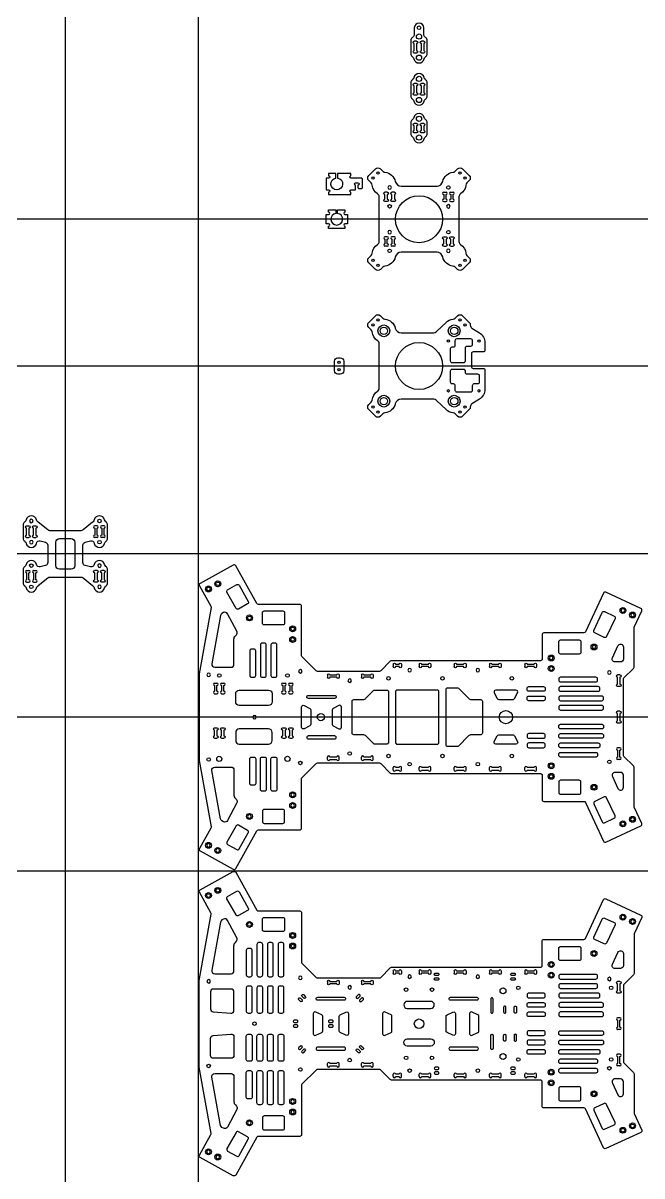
# Model space of a CAD drawing. Header units: millimetres. Extents: x -337 to 190, y -130 to 852.
import ezdxf

# ---------------------------------------------------------------- set-up
doc = ezdxf.new("R2010")
doc.units = ezdxf.units.MM
doc.layers.get('0').update_dxf_attribs({"color": 2})
for name, color, linetype in [('MB - Bottom', 7, 'Continuous'), ('MB - Gimbal Bottom Pad', 7, 'Continuous'), ('MB - Gimbal Middle Pad', 7, 'Continuous'), ('MB - Gimbal Top Pad', 7, 'Continuous'), ('MB - Top', 7, 'Continuous'), ('PT - Holes', 7, 'Continuous')]:
    doc.layers.add(name, color=color, linetype=linetype)

# ---------------------------------------------------------------- blocks, each defined once
blk = doc.blocks.new('*U13')
for p, q in [((0, 0), (0, 1)), ((0, -1), (0, 0)), ((8, 1), (2, 1)), ((10, -1), (10, 1)), ((2, -1), (8, -1))]:
    blk.add_line(p, q)
for centre, start, end in [((1, 1), 0, 180), ((9, 1), 0, 180), ((1, -1), 180, 0), ((9, -1), 180, 360)]:
    blk.add_arc(centre, 1, start, end)
blk = doc.blocks.new('*U14')
for p, q in [((0, 0), (0, 1)), ((0, -1), (0, 0)), ((8, 1), (2, 1)), ((10, -1), (10, 1)), ((2, -1), (8, -1))]:
    blk.add_line(p, q)
for centre, start, end in [((1, 1), 0, 180), ((9, 1), 0, 180), ((1, -1), 180, 0), ((9, -1), 180, 360)]:
    blk.add_arc(centre, 1, start, end)
blk = doc.blocks.new('FQF Tarot Mount Hole')
at = {"layer": 'PT - Holes'}
blk.add_circle((0, 0), 1.55, dxfattribs=at)
blk = doc.blocks.new('FQF M3 Hole')
at = {"layer": 'PT - Holes'}
blk.add_circle((0, 0), 1.5, dxfattribs=at)
blk = doc.blocks.new('GFH Slot')
for p, q in [((0, 0), (0, 1)), ((0, -1), (0, 0)), ((8, 1), (2, 1)), ((10, -1), (10, 1)), ((2, -1), (8, -1))]:
    blk.add_line(p, q)
for centre, start, end in [((1, 1), 0, 180), ((9, 1), 360, 540), ((1, -1), 180, 0), ((9, -1), 180, 360)]:
    blk.add_arc(centre, 1, start, end)
blk = doc.blocks.new('*U18')
for p, q in [((0, 0), (0, 1)), ((0, -1), (0, 0)), ((5, 1), (2, 1)), ((7, -1), (7, 1)), ((2, -1), (5, -1))]:
    blk.add_line(p, q)
for centre, start, end in [((1, 1), 0, 180), ((6, 1), 360, 540), ((1, -1), 180, 0), ((6, -1), 180, 360)]:
    blk.add_arc(centre, 1, start, end)
blk = doc.blocks.new('*U23')
for p, q in [((0, 0), (0, 1)), ((0, -1), (0, 0)), ((6, 1), (2, 1)), ((8, -1), (8, 1)), ((2, -1), (6, -1))]:
    blk.add_line(p, q)
for centre, start, end in [((1, 1), 0, 180), ((7, 1), 0, 180), ((1, -1), 180, 0), ((7, -1), 180, 360)]:
    blk.add_arc(centre, 1, start, end)
blk = doc.blocks.new('*U24')
for p, q in [((0, 0), (0, 1)), ((0, -1), (0, 0)), ((6, 1), (2, 1)), ((8, -1), (8, 1)), ((2, -1), (6, -1))]:
    blk.add_line(p, q)
for centre, start, end in [((1, 1), 0, 180), ((7, 1), 360, 540), ((1, -1), 180, 0), ((7, -1), 180, 360)]:
    blk.add_arc(centre, 1, start, end)
blk = doc.blocks.new('*U25')
for p, q in [((0, 0), (0, 1)), ((0, -1), (0, 0)), ((6, 1), (2, 1)), ((8, -1), (8, 1)), ((2, -1), (6, -1))]:
    blk.add_line(p, q)
for centre, start, end in [((1, 1), 0, 180), ((7, 1), 360, 540), ((1, -1), 180, 0), ((7, -1), 180, 360)]:
    blk.add_arc(centre, 1, start, end)
blk = doc.blocks.new('*U26')
for p, q in [((0, 0), (0, 1)), ((0, -1), (0, 0)), ((6, 1), (2, 1)), ((8, -1), (8, 1)), ((2, -1), (6, -1))]:
    blk.add_line(p, q)
for centre, start, end in [((1, 1), 0, 180), ((7, 1), 360, 540), ((1, -1), 180, 0), ((7, -1), 180, 360)]:
    blk.add_arc(centre, 1, start, end)
blk = doc.blocks.new('*U31')
for p, q in [((0, 0), (0, 1)), ((0, -1), (0, 0)), ((8, 1), (2, 1)), ((10, -1), (10, 1)), ((2, -1), (8, -1))]:
    blk.add_line(p, q)
for centre, start, end in [((1, 1), 0, 180), ((9, 1), 360, 540), ((1, -1), 180, 0), ((9, -1), 180, 360)]:
    blk.add_arc(centre, 1, start, end)
blk = doc.blocks.new('*U32')
for p, q in [((0, 0), (0, 1)), ((0, -1), (0, 0)), ((8, 1), (2, 1)), ((10, -1), (10, 1)), ((2, -1), (8, -1))]:
    blk.add_line(p, q)
for centre, start, end in [((1, 1), 0, 180), ((9, 1), 360, 540), ((1, -1), 180, 0), ((9, -1), 180, 360)]:
    blk.add_arc(centre, 1, start, end)
blk = doc.blocks.new('*U27')
for p, q in [((0, 0), (0, 1)), ((0, -1), (0, 0)), ((7, 1), (2, 1)), ((9, -1), (9, 1)), ((2, -1), (7, -1))]:
    blk.add_line(p, q)
for centre, start, end in [((1, 1), 0, 180), ((8, 1), 360, 540), ((1, -1), 180, 0), ((8, -1), 180, 360)]:
    blk.add_arc(centre, 1, start, end)
blk = doc.blocks.new('*U28')
for p, q in [((0, 0), (0, 1)), ((0, -1), (0, 0)), ((7, 1), (2, 1)), ((9, -1), (9, 1)), ((2, -1), (7, -1))]:
    blk.add_line(p, q)
for centre, start, end in [((1, 1), 0, 180), ((8, 1), 360, 540), ((1, -1), 180, 0), ((8, -1), 180, 360)]:
    blk.add_arc(centre, 1, start, end)
blk = doc.blocks.new('*U29')
for p, q in [((0, 0), (0, 1)), ((0, -1), (0, 0)), ((7, 1), (2, 1)), ((9, -1), (9, 1)), ((2, -1), (7, -1))]:
    blk.add_line(p, q)
for centre, start, end in [((1, 1), 0, 180), ((8, 1), 360, 540), ((1, -1), 180, 0), ((8, -1), 180, 360)]:
    blk.add_arc(centre, 1, start, end)
blk = doc.blocks.new('*U30')
for p, q in [((0, 0), (0, 1)), ((0, -1), (0, 0)), ((7, 1), (2, 1)), ((9, -1), (9, 1)), ((2, -1), (7, -1))]:
    blk.add_line(p, q)
for centre, start, end in [((1, 1), 0, 180), ((8, 1), 360, 540), ((1, -1), 180, 0), ((8, -1), 180, 360)]:
    blk.add_arc(centre, 1, start, end)

msp = doc.modelspace()

# ---------------------------------------------------------------- linework, layer by layer
at = {"layer": 'MB - Bottom'}
for p, direction in [((-187.57, -113.17), (0, 1)), ((-156.74, 130.18), (1, 0))]:
    msp.add_xline(p, direction, dxfattribs=at)
for points in [[(-24.44, -47.56), (-32.56, -39.44, 0.198912), (-33.62, -39), (-86.38, -39, 0.198912), (-87.44, -39.44), (-99.6, -51.6, 0.198912), (-100.04, -52.66), (-100.04, -94.49, -0.414214), (-101.54, -95.99), (-136.66, -95.99, 0.271057), (-137.97, -96.75), (-156.02, -128.88, -0.411704), (-158.05, -129.45), (-186.26, -113.92, -0.416256), (-186.84, -111.87), (-177.05, -94.38, 0.173542), (-176.88, -93.38), (-186.98, -36.91), (-187, -36.65), (-187, 36.65, -0.044259), (-186.98, 36.91), (-176.88, 93.38, 0.173542), (-177.05, 94.38), (-186.84, 111.87, -0.416256), (-186.26, 113.92), (-158.05, 129.45, -0.411704), (-156.02, 128.88), (-137.97, 96.75, 0.271057), (-136.66, 95.99), (-101.54, 95.99, -0.414214), (-100.04, 94.49), (-100.04, 52.66, 0.198912), (-99.6, 51.6), (-87.44, 39.44, 0.198912), (-86.38, 39), (-33.62, 39, 0.198912), (-32.56, 39.44), (-24.44, 47.56, -0.198912), (-23.38, 48), (-18.38, 48), (103.3, 48, 0.414214), (104.8, 49.5), (104.8, 70.21, -0.414214), (106.3, 71.71), (140.31, 71.71, 0.29265), (141.68, 72.58), (156.9, 105.6, -0.414214), (158.89, 106.33), (188.86, 92.52, -0.414214), (189.59, 90.53), (183.14, 76.53, 0.108421), (183, 75.9), (183, 42.62, -0.198912), (182.56, 41.56), (174.44, 33.44, 0.198912), (174, 32.38), (174, -32.38, 0.198912), (174.44, -33.44), (182.56, -41.56, -0.198912), (183, -42.62), (183, -75.9, 0.108421), (183.14, -76.53), (189.59, -90.53, -0.414214), (188.86, -92.52), (158.89, -106.33, -0.414214), (156.9, -105.6), (141.68, -72.58, 0.29265), (140.31, -71.71), (106.3, -71.71, -0.414214), (104.8, -70.21), (104.8, -49.5, 0.414214), (103.3, -48), (-18.38, -48), (-23.38, -48, -0.198912)], [(-145.86, 96.4), (-153.71, 92, -0.414214), (-155.75, 92.58), (-163.48, 106.38, -0.414214), (-162.91, 108.42), (-155.05, 112.82, -0.414214), (-153.01, 112.25), (-145.28, 98.44, -0.414214)], [(-166.47, 88.99), (-167.7, 88.31, 0.226362), (-168.96, 86.56), (-176.31, 45.44, 0.467035), (-173.85, 42.5), (-160, 42.5, 0.414214), (-157.5, 45), (-157.5, 66.38, -0.198912), (-156.33, 69.21), (-155.41, 70.13, 0.332122), (-154.98, 73.09), (-163.07, 87.99, 0.416028)], [(-133.21, 79.99), (-133.21, 88.99, -0.414214), (-131.71, 90.49), (-115.89, 90.49, -0.414214), (-114.39, 88.99), (-114.39, 79.99, -0.414214), (-115.89, 78.49), (-131.71, 78.49, -0.414214)], [(157.7, 67.94), (149.53, 71.7, -0.414214), (148.8, 73.69), (155.91, 89.13, -0.414214), (157.9, 89.87), (166.08, 86.1, -0.414214), (166.81, 84.11), (159.69, 68.67, -0.414214)], [(-133, 41.5), (-133, 67.5, 0.414214), (-134.5, 69), (-136.5, 69, 0.414214), (-138, 67.5), (-138, 41.5, 0.414214), (-136.5, 40), (-134.5, 40, 0.414214)], [(-124, 41.5), (-124, 67.5, 0.414214), (-125.5, 69), (-127.5, 69, 0.414214), (-129, 67.5), (-129, 41.5, 0.414214), (-127.5, 40), (-125.5, 40, 0.414214)], [(-115, 41.5), (-115, 67.5, 0.414214), (-116.5, 69), (-118.5, 69, 0.414214), (-120, 67.5), (-120, 41.5, 0.414214), (-118.5, 40), (-116.5, 40, 0.414214)], [(-142, 41.5), (-142, 62.5, 0.414214), (-143.5, 64), (-145.5, 64, 0.414214), (-147, 62.5), (-147, 41.5, 0.414214), (-145.5, 40), (-143.5, 40, 0.414214)], [(137.82, 64.21), (137.82, 55.21, -0.414214), (136.32, 53.71), (120.5, 53.71, -0.414214), (119, 55.21), (119, 64.21, -0.414214), (120.5, 65.71), (136.32, 65.71, -0.414214)], [(174, 59.65), (174, 49.5, -0.414214), (171.5, 47), (166.82, 47, -0.547209), (164.55, 50.55), (169.23, 60.69, -0.804369)], [(16, 41), (14, 41, -0.414214), (13, 42, -0.414214), (14, 43), (16, 43, -0.414214), (17, 42), (17, 42, -0.414214)], [(81, 41), (79, 41, -0.414214), (78, 42, -0.414214), (79, 43), (81, 43, -0.414214), (82, 42), (82, 42, -0.414214)], [(152, 39.5), (152, 40.5, 0.414214), (150.5, 42), (120.5, 42, 0.414214), (119, 40.5), (119, 39.5, 0.414214), (120.5, 38), (150.5, 38, 0.414214)], [(-160, 29.5), (-175, 29.5, 0.414214), (-177.5, 27), (-177.5, 12.58, 0.39147), (-175.2, 10.09), (-160.2, 8.92, 0.437329), (-157.5, 11.41), (-157.5, 27, 0.414214)], [(-147, 30.5), (-147, 10.5, 0.414214), (-145.5, 9), (-143.5, 9, 0.414214), (-142, 10.5), (-142, 30.5, 0.414214), (-143.5, 32), (-145.5, 32, 0.414214)], [(-138, 30.5), (-138, 10.5, 0.414214), (-136.5, 9), (-134.5, 9, 0.414214), (-133, 10.5), (-133, 30.5, 0.414214), (-134.5, 32), (-136.5, 32, 0.414214)], [(-129, 30.5), (-129, 10.5, 0.414214), (-127.5, 9), (-125.5, 9, 0.414214), (-124, 10.5), (-124, 30.5, 0.414214), (-125.5, 32), (-127.5, 32, 0.414214)], [(-120, 30.5), (-120, 10.5, 0.414214), (-118.5, 9), (-116.5, 9, 0.414214), (-115, 10.5), (-115, 30.5, 0.414214), (-116.5, 32), (-118.5, 32, 0.414214)], [(16, 37), (14, 37, -0.414214), (13, 38, -0.414214), (14, 39), (16, 39, -0.414214), (17, 38), (17, 38, -0.414214)], [(81, 37), (79, 37, -0.414214), (78, 38, -0.414214), (79, 39), (81, 39, -0.414214), (82, 38), (82, 38, -0.414214)], [(-101, 21.83), (-99.59, 20.41, -0.414214), (-99.59, 19, -0.414214), (-101, 19), (-102.41, 20.41, -0.414214), (-102.41, 21.83), (-102.41, 21.83, -0.414214)], [(-98.17, 24.66), (-96.76, 23.24, -0.414214), (-96.76, 21.83, -0.414214), (-98.17, 21.83), (-99.59, 23.24, -0.414214), (-99.59, 24.66), (-99.59, 24.66, -0.414214)], [(-86.25, 20, -0.414214), (-87.5, 21.25, -0.414214), (-86.25, 22.5), (-63.75, 22.5, -0.414214), (-62.5, 21.25, -0.414214), (-63.75, 20)], [(-51.83, 24.66), (-53.24, 23.24, 0.414214), (-53.24, 21.83, 0.414214), (-51.83, 21.83), (-50.41, 23.24, 0.414214), (-50.41, 24.66), (-50.41, 24.66, 0.414214)], [(-49, 21.83), (-50.41, 20.41, 0.414214), (-50.41, 19, 0.414214), (-49, 19), (-47.59, 20.41, 0.414214), (-47.59, 21.83), (-47.59, 21.83, 0.414214)], [(26.75, 20, -0.414214), (25.5, 21.25, -0.414214), (26.75, 22.5), (49.25, 22.5, -0.414214), (50.5, 21.25, -0.414214), (49.25, 20)], [(63, 21, 0.414214), (62, 22), (62, 22, 0.414214), (61, 21), (61, 10, 0.414214), (62, 9, 0.414214), (63, 10)], [(106, 26), (93.5, 26, 0.414214), (92, 24.5), (92, 23.5, 0.414214), (93.5, 22), (106, 22, 0.414214), (107.5, 23.5), (107.5, 24.5, 0.414214)], [(-87.83, -9.91), (-82.83, -7.41, 0.284079), (-82, -6.07), (-82, 6.07, 0.284079), (-82.83, 7.41), (-87.83, 9.91, 0.557537), (-90, 8.57), (-90, -8.57, 0.557537)], [(-62.17, -9.91), (-67.17, -7.41, -0.284079), (-68, -6.07), (-68, 6.07, -0.284079), (-67.17, 7.41), (-62.17, 9.91, -0.557537), (-60, 8.57), (-60, -8.57, -0.557537)], [(-28.83, -9.91), (-23.83, -7.41, 0.284079), (-23, -6.07), (-23, 6.07, 0.284079), (-23.83, 7.41), (-28.83, 9.91, 0.557537), (-31, 8.57), (-31, -8.57, 0.557537)], [(-10, 19, 1), (-10, 13), (10, 13, 1), (10, 19)], [(28.83, -9.91), (23.83, -7.41, -0.284079), (23, -6.07), (23, 6.07, -0.284079), (23.83, 7.41), (28.83, 9.91, -0.557537), (31, 8.57), (31, -8.57, -0.557537)], [(45.17, -9.91), (50.17, -7.41, 0.284079), (51, -6.07), (51, 6.07, 0.284079), (50.17, 7.41), (45.17, 9.91, 0.557537), (43, 8.57), (43, -8.57, 0.557537)], [(106, 14), (93.5, 14, -0.414214), (92, 15.5), (92, 16.5, -0.414214), (93.5, 18), (106, 18, -0.414214), (107.5, 16.5), (107.5, 15.5, -0.414214)], [(106, 6), (93.5, 6, -0.414214), (92, 7.5), (92, 8.5, -0.414214), (93.5, 10), (106, 10, -0.414214), (107.5, 8.5), (107.5, 7.5, -0.414214)], [(120.5, 14), (155.5, 14, 0.414214), (157, 15.5), (157, 16.5, 0.414214), (155.5, 18), (120.5, 18, 0.414214), (119, 16.5), (119, 15.5, 0.414214)], [(120.5, 6), (155.5, 6, 0.414214), (157, 7.5), (157, 8.5, 0.414214), (155.5, 10), (120.5, 10, 0.414214), (119, 8.5), (119, 7.5, 0.414214)], [(-104, 3), (-106, 3, 0.414214), (-107, 2, 0.414214), (-106, 1), (-104, 1, 0.414214), (-103, 2), (-103, 2, 0.414214)], [(-74, 3), (-76, 3, 0.414214), (-77, 2, 0.414214), (-76, 1), (-74, 1, 0.414214), (-73, 2), (-73, 2, 0.414214)], [(-160, -29.5), (-175, -29.5, -0.414214), (-177.5, -27), (-177.5, -12.58, -0.39147), (-175.2, -10.09), (-160.2, -8.92, -0.437329), (-157.5, -11.41), (-157.5, -27, -0.414214)], [(-147, -30.5), (-147, -10.5, -0.414214), (-145.5, -9), (-143.5, -9, -0.414214), (-142, -10.5), (-142, -30.5, -0.414214), (-143.5, -32), (-145.5, -32, -0.414214)], [(-138, -30.5), (-138, -10.5, -0.414214), (-136.5, -9), (-134.5, -9, -0.414214), (-133, -10.5), (-133, -30.5, -0.414214), (-134.5, -32), (-136.5, -32, -0.414214)], [(-129, -30.5), (-129, -10.5, -0.414214), (-127.5, -9), (-125.5, -9, -0.414214), (-124, -10.5), (-124, -30.5, -0.414214), (-125.5, -32), (-127.5, -32, -0.414214)], [(-120, -30.5), (-120, -10.5, -0.414214), (-118.5, -9), (-116.5, -9, -0.414214), (-115, -10.5), (-115, -30.5, -0.414214), (-116.5, -32), (-118.5, -32, -0.414214)], [(-104, -1), (-106, -1, 0.414214), (-107, -2, 0.414214), (-106, -3), (-104, -3, 0.414214), (-103, -2), (-103, -2, 0.414214)], [(-74, -1), (-76, -1, 0.414214), (-77, -2, 0.414214), (-76, -3), (-74, -3, 0.414214), (-73, -2), (-73, -2, 0.414214)], [(63, -21, -0.414214), (62, -22), (62, -22, -0.414214), (61, -21), (61, -10, -0.414214), (62, -9, -0.414214), (63, -10)], [(106, -6), (93.5, -6, 0.414214), (92, -7.5), (92, -8.5, 0.414214), (93.5, -10), (106, -10, 0.414214), (107.5, -8.5), (107.5, -7.5, 0.414214)], [(120.5, -6), (155.5, -6, -0.414214), (157, -7.5), (157, -8.5, -0.414214), (155.5, -10), (120.5, -10, -0.414214), (119, -8.5), (119, -7.5, -0.414214)], [(-101, -21.83), (-99.59, -20.41, 0.414214), (-99.59, -19, 0.414214), (-101, -19), (-102.41, -20.41, 0.414214), (-102.41, -21.83), (-102.41, -21.83, 0.414214)], [(-49, -21.83), (-50.41, -20.41, -0.414214), (-50.41, -19, -0.414214), (-49, -19), (-47.59, -20.41, -0.414214), (-47.59, -21.83), (-47.59, -21.83, -0.414214)], [(-10, -19, -1), (-10, -13), (10, -13, -1), (10, -19)], [(106, -14), (93.5, -14, 0.414214), (92, -15.5), (92, -16.5, 0.414214), (93.5, -18), (106, -18, 0.414214), (107.5, -16.5), (107.5, -15.5, 0.414214)], [(120.5, -14), (155.5, -14, -0.414214), (157, -15.5), (157, -16.5, -0.414214), (155.5, -18), (120.5, -18, -0.414214), (119, -16.5), (119, -15.5, -0.414214)], [(-98.17, -24.66), (-96.76, -23.24, 0.414214), (-96.76, -21.83, 0.414214), (-98.17, -21.83), (-99.59, -23.24, 0.414214), (-99.59, -24.66), (-99.59, -24.66, 0.414214)], [(-86.25, -20, 0.414214), (-87.5, -21.25, 0.414214), (-86.25, -22.5), (-63.75, -22.5, 0.414214), (-62.5, -21.25, 0.414214), (-63.75, -20)], [(-51.83, -24.66), (-53.24, -23.24, -0.414214), (-53.24, -21.83, -0.414214), (-51.83, -21.83), (-50.41, -23.24, -0.414214), (-50.41, -24.66), (-50.41, -24.66, -0.414214)], [(26.75, -20, 0.414214), (25.5, -21.25, 0.414214), (26.75, -22.5), (49.25, -22.5, 0.414214), (50.5, -21.25, 0.414214), (49.25, -20)], [(106, -26), (93.5, -26, -0.414214), (92, -24.5), (92, -23.5, -0.414214), (93.5, -22), (106, -22, -0.414214), (107.5, -23.5), (107.5, -24.5, -0.414214)], [(16, -37), (14, -37, 0.414214), (13, -38, 0.414214), (14, -39), (16, -39, 0.414214), (17, -38), (17, -38, 0.414214)], [(81, -37), (79, -37, 0.414214), (78, -38, 0.414214), (79, -39), (81, -39, 0.414214), (82, -38), (82, -38, 0.414214)], [(152, -39.5), (152, -40.5, -0.414214), (150.5, -42), (120.5, -42, -0.414214), (119, -40.5), (119, -39.5, -0.414214), (120.5, -38), (150.5, -38, -0.414214)], [(-166.47, -88.99), (-167.7, -88.31, -0.226362), (-168.96, -86.56), (-176.31, -45.44, -0.467035), (-173.85, -42.5), (-160, -42.5, -0.414214), (-157.5, -45), (-157.5, -66.38, 0.198912), (-156.33, -69.21), (-155.41, -70.13, -0.332122), (-154.98, -73.09), (-163.07, -87.99, -0.416028)], [(-142, -41.5), (-142, -62.5, -0.414214), (-143.5, -64), (-145.5, -64, -0.414214), (-147, -62.5), (-147, -41.5, -0.414214), (-145.5, -40), (-143.5, -40, -0.414214)], [(-133, -41.5), (-133, -67.5, -0.414214), (-134.5, -69), (-136.5, -69, -0.414214), (-138, -67.5), (-138, -41.5, -0.414214), (-136.5, -40), (-134.5, -40, -0.414214)], [(-124, -41.5), (-124, -67.5, -0.414214), (-125.5, -69), (-127.5, -69, -0.414214), (-129, -67.5), (-129, -41.5, -0.414214), (-127.5, -40), (-125.5, -40, -0.414214)], [(-115, -41.5), (-115, -67.5, -0.414214), (-116.5, -69), (-118.5, -69, -0.414214), (-120, -67.5), (-120, -41.5, -0.414214), (-118.5, -40), (-116.5, -40, -0.414214)], [(16, -41), (14, -41, 0.414214), (13, -42, 0.414214), (14, -43), (16, -43, 0.414214), (17, -42), (17, -42, 0.414214)], [(81, -41), (79, -41, 0.414214), (78, -42, 0.414214), (79, -43), (81, -43, 0.414214), (82, -42), (82, -42, 0.414214)], [(174, -59.65), (174, -49.5, 0.414214), (171.5, -47), (166.82, -47, 0.547209), (164.55, -50.55), (169.23, -60.69, 0.804369)], [(137.82, -64.21), (137.82, -55.21, 0.414214), (136.32, -53.71), (120.5, -53.71, 0.414214), (119, -55.21), (119, -64.21, 0.414214), (120.5, -65.71), (136.32, -65.71, 0.414214)], [(157.7, -67.94), (149.53, -71.7, 0.414214), (148.8, -73.69), (155.91, -89.13, 0.414214), (157.9, -89.87), (166.08, -86.1, 0.414214), (166.81, -84.11), (159.69, -68.67, 0.414214)], [(-133.21, -79.99), (-133.21, -88.99, 0.414214), (-131.71, -90.49), (-115.89, -90.49, 0.414214), (-114.39, -88.99), (-114.39, -79.99, 0.414214), (-115.89, -78.49), (-131.71, -78.49, 0.414214)], [(-145.86, -96.4), (-153.71, -92, 0.414214), (-155.75, -92.58), (-163.48, -106.38, 0.414214), (-162.91, -108.42), (-155.05, -112.82, 0.414214), (-153.01, -112.25), (-145.28, -98.44, 0.414214)]]:
    msp.add_lwpolyline(points, format="xyb", close=True, dxfattribs=at)
for points in [[(150.5, 30, 0.414214), (152, 31.5), (152, 32.5, 0.414214), (150.5, 34), (120.5, 34, 0.414214), (119, 32.5), (119, 31.5, 0.414214), (120.5, 30), (150.5, 30)], [(154, 24.5, 0.414214), (152.5, 26), (120.5, 26, 0.414214), (119, 24.5), (119, 23.5, 0.414214), (120.5, 22), (152.5, 22, 0.414214), (154, 23.5), (154, 24.5)], [(73, 15, 0.414214), (72, 14), (72, 10, 0.414214), (73, 9, 0.414214), (74, 10), (74, 14, 0.414214), (73, 15), (73, 15)], [(82, 15, -0.414214), (83, 14), (83, 10, -0.414214), (82, 9, -0.414214), (81, 10), (81, 14, -0.414214), (82, 15), (82, 15)], [(73, -15, -0.414214), (72, -14), (72, -10, -0.414214), (73, -9, -0.414214), (74, -10), (74, -14, -0.414214), (73, -15), (73, -15)], [(82, -15, 0.414214), (83, -14), (83, -10, 0.414214), (82, -9, 0.414214), (81, -10), (81, -14, 0.414214), (82, -15), (82, -15)], [(154, -24.5, -0.414214), (152.5, -26), (120.5, -26, -0.414214), (119, -24.5), (119, -23.5, -0.414214), (120.5, -22), (152.5, -22, -0.414214), (154, -23.5), (154, -24.5)], [(150.5, -30, -0.414214), (152, -31.5), (152, -32.5, -0.414214), (150.5, -34), (120.5, -34, -0.414214), (119, -32.5), (119, -31.5, -0.414214), (120.5, -30), (150.5, -30)]]:
    msp.add_lwpolyline(points, format="xyb", dxfattribs=at)
for centre, radius in [((-179.17, 109.12), 2.5), ((-171.31, 113.51), 2.5), ((173.57, 90.76), 2.5), ((181.74, 86.99), 2.5), ((-144.35, 84.49), 2.5), ((-107.54, 75.17), 2.5), ((-107.54, 66.17), 2.5), ((148.95, 59.71), 2.5), ((112.5, 50.36), 2.5), ((112.5, 41.36), 2.5), ((71.5, 28), 2.5), ((0, 0), 4), ((71.5, -28), 2.5), ((112.5, -41.36), 2.5), ((112.5, -50.36), 2.5), ((148.95, -59.71), 2.5), ((-107.54, -66.17), 2.5), ((-107.54, -75.17), 2.5), ((-144.35, -84.49), 2.5), ((173.57, -90.76), 2.5), ((181.74, -86.99), 2.5), ((-179.17, -109.12), 2.5), ((-171.31, -113.51), 2.5)]:
    msp.add_circle(centre, radius, dxfattribs=at)
at = {"layer": 'MB - Gimbal Bottom Pad'}
msp.add_xline((-160, 560), (1, 0), dxfattribs=at)
for points in [[(54.55, 572), (46.05, 572, 0.414214), (44.55, 570.5), (44.55, 559.5, 0.414214), (46.05, 558), (54.55, 558, -0.414214), (56.05, 556.5), (56.05, 540.17, -0.257853), (51.37, 531.71), (45.06, 527.74, 0.266772), (43.66, 525.1, -0.207602), (42.78, 522.88), (37.12, 517.22, -0.414214), (32.88, 517.22), (30.87, 519.23, 0.175046), (29.03, 520.09, -0.170763), (23, 522.86), (15.21, 530.39, 0.194593), (11.73, 531.8), (-15.31, 531.8, 0.3516), (-20.19, 527.88, -0.325894), (-29.03, 520.09, 0.175046), (-30.87, 519.23), (-32.88, 517.22, -0.414214), (-37.12, 517.22), (-42.78, 522.88, -0.414214), (-42.78, 527.12), (-40.77, 529.13, 0.175046), (-39.91, 530.97, -0.231494), (-35.33, 538.48, 0.255924), (-33.95, 541), (-33.95, 579, 0.255924), (-35.33, 581.52, -0.231494), (-39.91, 589.03, 0.175046), (-40.77, 590.87), (-42.78, 592.88, -0.414214), (-42.78, 597.12), (-37.12, 602.78, -0.414214), (-32.88, 602.78), (-30.87, 600.77, 0.175046), (-29.03, 599.91, -0.325894), (-20.19, 592.12, 0.3516), (-15.31, 588.2), (11.73, 588.2, 0.194593), (15.21, 589.61), (23, 597.14, -0.170763), (29.03, 599.91, 0.175046), (30.87, 600.77), (32.88, 602.78, -0.414214), (37.12, 602.78), (42.78, 597.12, -0.207602), (43.66, 594.9, 0.266772), (45.06, 592.26), (51.37, 588.29, -0.257853), (56.05, 579.83), (56.05, 573.5, -0.414214)], [(41.05, 577), (44.05, 577, 0.414214), (45.55, 578.5), (45.55, 581.5, 0.414214), (44.05, 583), (32.05, 583, 0.414214), (30.55, 581.5), (30.55, 577.5, -0.414214), (29.05, 576), (28.05, 576, 0.414214), (26.55, 574.5), (26.55, 564.5, 0.414214), (28.05, 563), (38.05, 563, 0.414214), (39.55, 564.5), (39.55, 575.5, -0.414214)], [(-64, 556, -0.414214), (-67, 553), (-69, 553, -0.414214), (-72, 556), (-72, 564, -0.414214), (-69, 567), (-67, 567, -0.414214), (-64, 564)], [(50.05, 553), (41.05, 553, -0.414214), (39.55, 554.5), (39.55, 555.5, 0.414214), (38.05, 557), (28.05, 557, 0.414214), (26.55, 555.5), (26.55, 546.5, 0.414214), (28.05, 545), (29.05, 545, -0.414214), (30.55, 543.5), (30.55, 539.5, 0.414214), (32.05, 538), (44.05, 538, 0.414214), (45.55, 539.5), (45.55, 543.5, -0.414214), (47.05, 545), (50.05, 545, 0.414214), (51.55, 546.5), (51.55, 551.5, 0.414214)]]:
    msp.add_lwpolyline(points, format="xyb", close=True, dxfattribs=at)
for centre, radius in [((-35, 599.24), 1), ((35, 599.24), 1), ((-39.24, 595), 1), ((-29.95, 589.95), 5), ((-29.95, 589.95), 3.2), ((29.95, 589.95), 5), ((29.95, 589.95), 3.2), ((39.24, 595), 1), ((0, 560), 20), ((25.05, 581.15), 1), ((51.05, 581.15), 1), ((-68, 563), 1), ((-68, 557), 1), ((-29.95, 530.05), 5), ((-29.95, 530.05), 3.2), ((25.05, 538.85), 1), ((29.95, 530.05), 5), ((29.95, 530.05), 3.2), ((51.05, 538.85), 1), ((-39.24, 525), 1), ((-35, 520.76), 1), ((35, 520.76), 1), ((39.24, 525), 1)]:
    msp.add_circle(centre, radius, dxfattribs=at)
at = {"layer": 'MB - Gimbal Middle Pad'}
msp.add_xline((39.24, 685), (-1, 0), dxfattribs=at)
for points in [[(35.33, 663.48, -0.231494), (39.91, 655.97, 0.175046), (40.77, 654.13), (42.78, 652.12, -0.414214), (42.78, 647.88), (37.12, 642.22, -0.414214), (32.88, 642.22), (30.87, 644.23, 0.175046), (29.03, 645.09, -0.325894), (20.19, 652.88, 0.3516), (15.31, 656.8), (-15.31, 656.8, 0.3516), (-20.19, 652.88, -0.325894), (-29.03, 645.09, 0.175046), (-30.87, 644.23), (-32.88, 642.22, -0.414214), (-37.12, 642.22), (-42.78, 647.88, -0.414214), (-42.78, 652.12), (-40.77, 654.13, 0.175046), (-39.91, 655.97, -0.231494), (-35.33, 663.48, 0.255924), (-33.95, 666), (-33.95, 704, 0.255924), (-35.33, 706.52, -0.231494), (-39.91, 714.03, 0.175046), (-40.77, 715.87), (-42.78, 717.88, -0.414214), (-42.78, 722.12), (-37.12, 727.78, -0.414214), (-32.88, 727.78), (-30.87, 725.77, 0.175046), (-29.03, 724.91, -0.325894), (-20.19, 717.12, 0.3516), (-15.31, 713.2), (15.31, 713.2, 0.3516), (20.19, 717.12, -0.325894), (29.03, 724.91, 0.175046), (30.87, 725.77), (32.88, 727.78, -0.414214), (37.12, 727.78), (42.78, 722.12, -0.414214), (42.78, 717.88), (40.77, 715.87, 0.175046), (39.91, 714.03, -0.231494), (35.33, 706.52, 0.255924), (33.95, 704), (33.95, 666, 0.255924)], [(-79, 689), (-77, 689, 1), (-77, 691), (-77, 693), (-70.75, 693), (-70.75, 689.94, 13.257907), (-69.25, 689.94), (-69.25, 693), (-63, 693), (-63, 691, 1), (-63, 689), (-61, 689), (-61, 681), (-63, 681, 1), (-63, 679), (-63, 677), (-77, 677), (-77, 679, 1), (-77, 681), (-79, 681)]]:
    msp.add_lwpolyline(points, format="xyb", close=True, dxfattribs=at)
msp.add_lwpolyline([(-58, 720, -1), (-58, 722), (-58, 724), (-69.25, 724), (-69.25, 719.94, -13.257907), (-70.75, 719.94), (-70.75, 724), (-77, 724), (-77, 722, -1), (-77, 720), (-79, 720), (-79, 710), (-77, 710, -1), (-77, 708), (-77, 706), (-58, 706), (-58, 708, -1), (-58, 710), (-56, 710), (-54, 710), (-54, 711), (-54, 714, -1), (-54, 716), (-52, 716, -1), (-52, 714), (-52, 712, 0.414214), (-51, 711), (-49, 711, 0.414214), (-48, 712), (-48, 719), (-48, 719, 0.414214), (-49, 720), (-58, 720)], format="xyb", dxfattribs=at)
for centre, radius in [((-39.24, 720), 1), ((-35, 724.24), 1), ((35, 724.24), 1), ((39.24, 720), 1), ((0, 685), 20), ((-39.24, 650), 1), ((39.24, 650), 1), ((-35, 645.76), 1), ((35, 645.76), 1)]:
    msp.add_circle(centre, radius, dxfattribs=at)
at = {"layer": 'MB - Gimbal Top Pad'}
for direction in [(0, 1), (-1, 0)]:
    msp.add_xline((-301, 400), direction, dxfattribs=at)
for points in [[(4.38, 821.48, -0.168501), (5.43, 823.15), (5.87, 823.5, 0.227838), (7, 825.84), (7, 837.16, 0.227838), (5.87, 839.5), (5.13, 840.1, -0.227838), (4, 842.44), (4, 848, 1), (-4, 848), (-4, 842.44, -0.227838), (-5.13, 840.1), (-5.87, 839.5, 0.227838), (-7, 837.16), (-7, 825.84, 0.227838), (-5.87, 823.5), (-5.43, 823.15, -0.168501), (-4.38, 821.48, 0.794268)], [(-316, 392.59, -0.341059), (-317.91, 390.11), (-322.36, 388.95, -0.43551), (-325.62, 391.02, 0.794268), (-334.38, 391.02, -0.168501), (-335.43, 389.35), (-335.87, 389, 0.227838), (-337, 386.66), (-337, 375.34, 0.227838), (-335.87, 373), (-335.43, 372.65, -0.168501), (-334.38, 370.98, 0.794268), (-325.62, 370.98, -0.168501), (-324.57, 372.65), (-324.13, 373), (-316.04, 379.57, -0.174397), (-314.12, 380.24), (-287.88, 380.24, -0.174397), (-285.96, 379.57), (-277.87, 373), (-277.43, 372.65, -0.168501), (-276.38, 370.98, 0.794268), (-267.62, 370.98, -0.168501), (-266.57, 372.65), (-266.13, 373, 0.227838), (-265, 375.34), (-265, 386.66, 0.227838), (-266.13, 389), (-266.57, 389.35, -0.168501), (-267.62, 391.02, 0.794268), (-276.38, 391.02, -0.43551), (-279.64, 388.95), (-284.09, 390.11, -0.341059), (-286, 392.59), (-286, 407.41, -0.341059), (-284.09, 409.89), (-279.64, 411.05, -0.43551), (-276.38, 408.98, 0.794268), (-267.62, 408.98, -0.168501), (-266.57, 410.65), (-266.13, 411, 0.227838), (-265, 413.34), (-265, 424.66, 0.227838), (-266.13, 427), (-266.57, 427.35, -0.168501), (-267.62, 429.02, 0.794268), (-276.38, 429.02, -0.168501), (-277.43, 427.35), (-277.87, 427), (-285.96, 420.43, -0.174397), (-287.88, 419.76), (-314.12, 419.76, -0.174397), (-316.04, 420.43), (-324.13, 427), (-324.57, 427.35, -0.168501), (-325.62, 429.02, 0.794268), (-334.38, 429.02, -0.168501), (-335.43, 427.35), (-335.87, 427, 0.227838), (-337, 424.66), (-337, 413.34, 0.227838), (-335.87, 411), (-335.43, 410.65, -0.168501), (-334.38, 408.98, 0.794268), (-325.62, 408.98, -0.43551), (-322.36, 411.05), (-317.91, 409.89, -0.341059), (-316, 407.41)], [(-306, 413), (-296, 413, -0.414214), (-293, 410), (-293, 390, -0.414214), (-296, 387), (-306, 387, -0.414214), (-309, 390), (-309, 410, -0.414214)]]:
    msp.add_lwpolyline(points, format="xyb", close=True, dxfattribs=at)
for points in [[(-5.43, 803.85), (-5.87, 803.5, 0.227838), (-7, 801.16), (-7, 789.84, 0.227838), (-5.87, 787.5), (-5.43, 787.15, -0.168501), (-4.38, 785.48, 0.794268), (4.38, 785.48, -0.168501), (5.43, 787.15), (5.87, 787.5, 0.227838), (7, 789.84), (7, 801.16, 0.227838), (5.87, 803.5), (5.43, 803.85, -0.168501), (4.38, 805.52, 0.794268), (-4.38, 805.52, -0.168501), (-5.43, 803.85)], [(-5.43, 769.85), (-5.87, 769.5, 0.227838), (-7, 767.16), (-7, 757.84, 0.227838), (-5.87, 755.5), (-5.43, 755.15, -0.168501), (-4.38, 753.48, 0.794268), (4.38, 753.48, -0.168501), (5.43, 755.15), (5.87, 755.5, 0.227838), (7, 757.84), (7, 767.16, 0.227838), (5.87, 769.5), (5.43, 769.85, -0.168501), (4.38, 771.52, 0.794268), (-4.38, 771.52, -0.168501), (-5.43, 769.85)]]:
    msp.add_lwpolyline(points, format="xyb", dxfattribs=at)
for centre in [(0, 840.5), (0, 822.5), (0, 804.5), (0, 786.5), (0, 770.5), (0, 754.5)]:
    msp.add_circle(centre, 2.2, dxfattribs=at)
at = {"layer": 'MB - Top'}
msp.add_xline((-20, 261), (-1, 0), dxfattribs=at)
for points in [[(-24.44, 308.56), (-32.56, 300.44, -0.198912), (-33.62, 300), (-86.38, 300, -0.198912), (-87.44, 300.44), (-99.6, 312.6, -0.198912), (-100.04, 313.66), (-100.04, 355.49, 0.414214), (-101.54, 356.99), (-136.66, 356.99, -0.271057), (-137.97, 357.75), (-156.02, 389.88, 0.411704), (-158.05, 390.45), (-186.26, 374.92, 0.416256), (-186.84, 372.87), (-177.05, 355.38, -0.173542), (-176.88, 354.38), (-186.98, 297.91), (-187, 297.65), (-187, 224.35, 0.044259), (-186.98, 224.09), (-176.88, 167.62, -0.173542), (-177.05, 166.62), (-186.84, 149.13, 0.416256), (-186.26, 147.08), (-158.05, 131.55, 0.411704), (-156.02, 132.12), (-137.97, 164.25, -0.271057), (-136.66, 165.01), (-101.54, 165.01, 0.414214), (-100.04, 166.51), (-100.04, 208.34, -0.198912), (-99.6, 209.4), (-87.44, 221.56, -0.198912), (-86.38, 222), (-33.62, 222, -0.198912), (-32.56, 221.56), (-24.44, 213.44, 0.198912), (-23.38, 213), (-18.38, 213), (103.3, 213, -0.414214), (104.8, 211.5), (104.8, 190.79, 0.414214), (106.3, 189.29), (140.31, 189.29, -0.29265), (141.68, 188.42), (156.9, 155.4, 0.414214), (158.89, 154.67), (188.86, 168.48, 0.414214), (189.59, 170.47), (183.14, 184.47, -0.108421), (183, 185.1), (183, 218.38, 0.198912), (182.56, 219.44), (174.44, 227.56, -0.198912), (174, 228.62), (174, 293.38, -0.198912), (174.44, 294.44), (182.56, 302.56, 0.198912), (183, 303.62), (183, 336.9, -0.108421), (183.14, 337.53), (189.59, 351.53, 0.414214), (188.86, 353.52), (158.89, 367.33, 0.414214), (156.9, 366.6), (141.68, 333.58, -0.29265), (140.31, 332.71), (106.3, 332.71, 0.414214), (104.8, 331.21), (104.8, 310.5, -0.414214), (103.3, 309), (-18.38, 309), (-23.38, 309, 0.198912)], [(-145.86, 357.4), (-153.71, 353, -0.414214), (-155.75, 353.58), (-163.48, 367.38, -0.414214), (-162.91, 369.42), (-155.05, 373.82, -0.414214), (-153.01, 373.25), (-145.28, 359.44, -0.414214)], [(-166.47, 349.99), (-167.7, 349.31, 0.226362), (-168.96, 347.56), (-176.31, 306.44, 0.467035), (-173.85, 303.5), (-160, 303.5, 0.414214), (-157.5, 306), (-157.5, 327.38, -0.198912), (-156.33, 330.21), (-155.41, 331.13, 0.332122), (-154.98, 334.09), (-163.07, 348.99, 0.416028)], [(-133.21, 340.99), (-133.21, 349.99, -0.414214), (-131.71, 351.49), (-115.89, 351.49, -0.414214), (-114.39, 349.99), (-114.39, 340.99, -0.414214), (-115.89, 339.49), (-131.71, 339.49, -0.414214)], [(157.7, 328.94), (149.53, 332.7, -0.414214), (148.8, 334.69), (155.91, 350.13, -0.414214), (157.9, 350.87), (166.08, 347.1, -0.414214), (166.81, 345.11), (159.69, 329.67, -0.414214)], [(-130, 296.5), (-130, 322.5, 0.414214), (-131.5, 324), (-133.5, 324, 0.414214), (-135, 322.5), (-135, 296.5, 0.414214), (-133.5, 295), (-131.5, 295, 0.414214)], [(-121, 296.5), (-121, 322.5, 0.414214), (-122.5, 324), (-124.5, 324, 0.414214), (-126, 322.5), (-126, 296.5, 0.414214), (-124.5, 295), (-122.5, 295, 0.414214)], [(137.82, 325.21), (137.82, 316.21, -0.414214), (136.32, 314.71), (120.5, 314.71, -0.414214), (119, 316.21), (119, 325.21, -0.414214), (120.5, 326.71), (136.32, 326.71, -0.414214)], [(-139, 296.5), (-139, 317.5, 0.414214), (-140.5, 319), (-142.5, 319, 0.414214), (-144, 317.5), (-144, 296.5, 0.414214), (-142.5, 295), (-140.5, 295, 0.414214)], [(174, 320.65), (174, 310.5, -0.414214), (171.5, 308), (166.82, 308, -0.547209), (164.55, 311.55), (169.23, 321.69, -0.804369)], [(42.15, 244.97), (33.61, 236.44, -0.198912), (32.55, 236), (24.5, 236, -0.414214), (23, 237.5), (23, 284.5, -0.414214), (24.5, 286), (32.55, 286, -0.198912), (33.61, 285.56), (42.15, 277.03, 0.198912), (44.62, 276), (52.5, 276, -0.414214), (54, 274.5), (54, 247.5, -0.414214), (52.5, 246), (44.62, 246, 0.198912)], [(106, 283), (93.5, 283, -0.414214), (92, 284.5), (92, 285.5, -0.414214), (93.5, 287), (106, 287, -0.414214), (107.5, 285.5), (107.5, 284.5, -0.414214)], [(-153, 284), (-128, 284, -0.414214), (-125, 281), (-125, 274, -0.414214), (-128, 271), (-153, 271, -0.414214), (-156, 274), (-156, 281, -0.414214)], [(-94.25, 277, -0.414214), (-95.5, 278.25, -0.414214), (-94.25, 279.5), (-71.75, 279.5, -0.414214), (-70.5, 278.25, -0.414214), (-71.75, 277)], [(-45.15, 244.97, 0.198912), (-47.62, 246), (-55.5, 246, -0.414214), (-57, 247.5), (-57, 274.5, -0.414214), (-55.5, 276), (-47.62, 276, 0.198912), (-45.15, 277.03), (-38.61, 283.56, -0.198912), (-37.55, 284), (-27.5, 284, -0.414214), (-26, 282.5), (-26, 239.5, -0.414214), (-27.5, 238), (-37.55, 238, -0.198912), (-38.61, 238.44)], [(-20, 282.5), (-20, 239.5, 0.414214), (-18.5, 238), (15.5, 238, 0.414214), (17, 239.5), (17, 282.5, 0.414214), (15.5, 284), (-18.5, 284, 0.414214)], [(64.01, 281.83), (66.51, 276.83, 0.284079), (67.85, 276), (80, 276, 0.284079), (81.34, 276.83), (83.84, 281.83, 0.557537), (82.5, 284), (65.35, 284, 0.557537)], [(106, 275), (93.5, 275, -0.414214), (92, 276.5), (92, 277.5, -0.414214), (93.5, 279), (106, 279, -0.414214), (107.5, 277.5), (107.5, 276.5, -0.414214)], [(120.5, 275), (155.5, 275, 0.414214), (157, 276.5), (157, 277.5, 0.414214), (155.5, 279), (120.5, 279, 0.414214), (119, 277.5), (119, 276.5, 0.414214)], [(-97.83, 270.91), (-92.83, 268.41, -0.284079), (-92, 267.07), (-92, 254.93, -0.284079), (-92.83, 253.59), (-97.83, 251.09, -0.557537), (-100, 252.43), (-100, 269.57, -0.557537)], [(-68.17, 270.91), (-73.17, 268.41, 0.284079), (-74, 267.07), (-74, 254.93, 0.284079), (-73.17, 253.59), (-68.17, 251.09, 0.557537), (-66, 252.43), (-66, 269.57, 0.557537)], [(120.5, 267), (155.5, 267, 0.414214), (157, 268.5), (157, 269.5, 0.414214), (155.5, 271), (120.5, 271, 0.414214), (119, 269.5), (119, 268.5, 0.414214)], [(-125, 241), (-125, 248, 0.414214), (-128, 251), (-153, 251, 0.414214), (-156, 248), (-156, 241, 0.414214), (-153, 238), (-128, 238, 0.414214)], [(64.01, 240.17), (66.51, 245.17, -0.284079), (67.85, 246), (80, 246, -0.284079), (81.34, 245.17), (83.84, 240.17, -0.557537), (82.5, 238), (65.35, 238, -0.557537)], [(106, 247), (93.5, 247, 0.414214), (92, 245.5), (92, 244.5, 0.414214), (93.5, 243), (106, 243, 0.414214), (107.5, 244.5), (107.5, 245.5, 0.414214)], [(120.5, 255), (155.5, 255, -0.414214), (157, 253.5), (157, 252.5, -0.414214), (155.5, 251), (120.5, 251, -0.414214), (119, 252.5), (119, 253.5, -0.414214)], [(120.5, 247), (155.5, 247, -0.414214), (157, 245.5), (157, 244.5, -0.414214), (155.5, 243), (120.5, 243, -0.414214), (119, 244.5), (119, 245.5, -0.414214)], [(-94.25, 245, 0.414214), (-95.5, 243.75, 0.414214), (-94.25, 242.5), (-71.75, 242.5, 0.414214), (-70.5, 243.75, 0.414214), (-71.75, 245)], [(106, 239), (93.5, 239, 0.414214), (92, 237.5), (92, 236.5, 0.414214), (93.5, 235), (106, 235, 0.414214), (107.5, 236.5), (107.5, 237.5, 0.414214)], [(-139, 225.5), (-139, 204.5, -0.414214), (-140.5, 203), (-142.5, 203, -0.414214), (-144, 204.5), (-144, 225.5, -0.414214), (-142.5, 227), (-140.5, 227, -0.414214)], [(-130, 225.5), (-130, 199.5, -0.414214), (-131.5, 198), (-133.5, 198, -0.414214), (-135, 199.5), (-135, 225.5, -0.414214), (-133.5, 227), (-131.5, 227, -0.414214)], [(-121, 225.5), (-121, 199.5, -0.414214), (-122.5, 198), (-124.5, 198, -0.414214), (-126, 199.5), (-126, 225.5, -0.414214), (-124.5, 227), (-122.5, 227, -0.414214)], [(-166.47, 172.01), (-167.7, 172.69, -0.226362), (-168.96, 174.44), (-176.31, 215.56, -0.467035), (-173.85, 218.5), (-160, 218.5, -0.414214), (-157.5, 216), (-157.5, 194.62, 0.198912), (-156.33, 191.79), (-155.41, 190.87, -0.332122), (-154.98, 187.91), (-163.07, 173.01, -0.416028)], [(137.82, 196.79), (137.82, 205.79, 0.414214), (136.32, 207.29), (120.5, 207.29, 0.414214), (119, 205.79), (119, 196.79, 0.414214), (120.5, 195.29), (136.32, 195.29, 0.414214)], [(174, 201.35), (174, 211.5, 0.414214), (171.5, 214), (166.82, 214, 0.547209), (164.55, 210.45), (169.23, 200.31, 0.804369)], [(157.7, 193.06), (149.53, 189.3, 0.414214), (148.8, 187.31), (155.91, 171.87, 0.414214), (157.9, 171.13), (166.08, 174.9, 0.414214), (166.81, 176.89), (159.69, 192.33, 0.414214)], [(-133.21, 181.01), (-133.21, 172.01, 0.414214), (-131.71, 170.51), (-115.89, 170.51, 0.414214), (-114.39, 172.01), (-114.39, 181.01, 0.414214), (-115.89, 182.51), (-131.71, 182.51, 0.414214)], [(-145.86, 164.6), (-153.71, 169, 0.414214), (-155.75, 168.42), (-163.48, 154.62, 0.414214), (-162.91, 152.58), (-155.05, 148.18, 0.414214), (-153.01, 148.75), (-145.28, 162.56, 0.414214)]]:
    msp.add_lwpolyline(points, format="xyb", close=True, dxfattribs=at)
for points in [[(150.5, 291, 0.414214), (152, 292.5), (152, 293.5, 0.414214), (150.5, 295), (120.5, 295, 0.414214), (119, 293.5), (119, 292.5, 0.414214), (120.5, 291), (150.5, 291)], [(154, 285.5, 0.414214), (152.5, 287), (120.5, 287, 0.414214), (119, 285.5), (119, 284.5, 0.414214), (120.5, 283), (152.5, 283, 0.414214), (154, 284.5), (154, 285.5)], [(154, 236.5, -0.414214), (152.5, 235), (120.5, 235, -0.414214), (119, 236.5), (119, 237.5, -0.414214), (120.5, 239), (152.5, 239, -0.414214), (154, 237.5), (154, 236.5)], [(150.5, 231, -0.414214), (152, 229.5), (152, 228.5, -0.414214), (150.5, 227), (120.5, 227, -0.414214), (119, 228.5), (119, 229.5, -0.414214), (120.5, 231), (150.5, 231)]]:
    msp.add_lwpolyline(points, format="xyb", dxfattribs=at)
for centre, radius in [((-171.31, 374.51), 2.5), ((-179.17, 370.12), 2.5), ((173.57, 351.76), 2.5), ((-144.35, 345.49), 2.5), ((181.74, 347.99), 2.5), ((-107.54, 336.17), 2.5), ((-107.54, 327.17), 2.5), ((148.95, 320.71), 2.5), ((112.5, 311.36), 2.5), ((112.5, 302.36), 2.5), ((74, 261), 5.66), ((-83.5, 261), 3), ((-170, 225.5), 2.2), ((-112, 225.5), 2.2), ((112.5, 219.64), 2.5), ((112.5, 210.64), 2.5), ((-107.54, 194.83), 2.5), ((148.95, 201.29), 2.5), ((-107.54, 185.83), 2.5), ((-144.35, 176.51), 2.5), ((173.57, 170.24), 2.5), ((181.74, 174.01), 2.5), ((-179.17, 151.88), 2.5), ((-171.31, 147.49), 2.5)]:
    msp.add_circle(centre, radius, dxfattribs=at)

# ---------------------------------------------------------------- block references
at = {"layer": 'MB - Bottom'}
for name, p in [('FQF Tarot Mount Hole', (-179.17, 109.12)), ('FQF Tarot Mount Hole', (-171.31, 113.51)), ('FQF Tarot Mount Hole', (-144.35, 84.49)), ('FQF Tarot Mount Hole', (-107.54, 75.17)), ('FQF Tarot Mount Hole', (-107.54, 66.17)), ('FQF M3 Hole', (-11, 29.02)), ('FQF M3 Hole', (11, 29.02)), ('FQF M3 Hole', (84.49, 30.5)), ('FQF M3 Hole', (163.51, 30.5)), ('FQF M3 Hole', (-140, 0)), ('FQF M3 Hole', (-11, -29.02)), ('FQF M3 Hole', (11, -29.02)), ('FQF M3 Hole', (84.49, -30.5)), ('FQF M3 Hole', (163.51, -30.5)), ('FQF M3 Hole', (-179, -36)), ('FQF M3 Hole', (-101, -39)), ('GFH Slot', (-78, -35)), ('FQF M3 Hole', (-59, -31)), ('GFH Slot', (-49, -35)), ('FQF M3 Hole', (-8, -40)), ('FQF M3 Hole', (50, -40)), ('FQF M3 Hole', (162, -38)), ('*U18', (-22, -44)), ('GFH Slot', (0, -44)), ('GFH Slot', (30, -44)), ('GFH Slot', (60, -44)), ('GFH Slot', (90, -44)), ('FQF Tarot Mount Hole', (112.5, -41.36)), ('FQF Tarot Mount Hole', (112.5, -50.36)), ('FQF Tarot Mount Hole', (148.95, -59.71)), ('FQF Tarot Mount Hole', (181.74, -86.99)), ('FQF Tarot Mount Hole', (173.57, -90.76))]:
    msp.add_blockref(name, p, dxfattribs=at)
at = {"layer": 'MB - Bottom', "xscale": -1}
for name, p, rotation in [('FQF Tarot Mount Hole', (173.57, 90.76), 180), ('FQF Tarot Mount Hole', (181.74, 86.99), 180), ('FQF Tarot Mount Hole', (148.95, 59.71), 180), ('FQF Tarot Mount Hole', (112.5, 50.36), 180), ('FQF M3 Hole', (-101, 39), 180), ('*U18', (-22, 44), 180), ('FQF M3 Hole', (-8, 40), 180), ('GFH Slot', (30, 44), 180), ('FQF M3 Hole', (50, 40), 180), ('GFH Slot', (60, 44), 180), ('GFH Slot', (90, 44), 180), ('FQF Tarot Mount Hole', (112.5, 41.36), 180), ('FQF M3 Hole', (162, 38), 180), ('FQF M3 Hole', (-179, 36), 180), ('GFH Slot', (-78, 35), 180), ('FQF M3 Hole', (-59, 31), 180), ('GFH Slot', (-49, 35), 180), ('*U13', (170, 36), 90), ('FQF Tarot Mount Hole', (-107.54, -66.17), 180), ('FQF Tarot Mount Hole', (-107.54, -75.17), 180), ('FQF Tarot Mount Hole', (-144.35, -84.49), 180), ('FQF Tarot Mount Hole', (-179.17, -109.12), 180), ('FQF Tarot Mount Hole', (-171.31, -113.51), 180)]:
    msp.add_blockref(name, p, dxfattribs=dict(at, rotation=rotation))
at = {"layer": 'MB - Bottom', "extrusion": (0, 0, -1), "zscale": -1, "rotation": 180}
msp.add_blockref('GFH Slot', (0, 44), dxfattribs=at)
at = {"layer": 'MB - Bottom', "rotation": 90}
for name, p in [('*U14', (170, -5)), ('*U13', (170, -36))]:
    msp.add_blockref(name, p, dxfattribs=at)
at = {"layer": 'MB - Gimbal Middle Pad', "xscale": -1}
for name, p, rotation in [('*U23', (-28, 708), 90), ('FQF M3 Hole', (-25, 712), 180), ('*U24', (-22, 708), 90), ('FQF M3 Hole', (-25, 674), 180), ('*U24', (22, 662), 270), ('*U23', (28, 662), 270)]:
    msp.add_blockref(name, p, dxfattribs=dict(at, rotation=rotation))
at = {"layer": 'MB - Gimbal Middle Pad'}
for name, p, rotation in [('*U24', (22, 708), 270), ('FQF M3 Hole', (25, 712), 180), ('*U23', (28, 708), 270), ('*U23', (-28, 662), 90), ('*U24', (-22, 662), 90), ('FQF M3 Hole', (25, 674), 180)]:
    msp.add_blockref(name, p, dxfattribs=dict(at, rotation=rotation))
for p in [(-25, 696), (-25, 658)]:
    msp.add_blockref('FQF M3 Hole', p, dxfattribs=at)
at = {"layer": 'MB - Gimbal Middle Pad', "xscale": -1}
for p in [(25, 696), (25, 658)]:
    msp.add_blockref('FQF M3 Hole', p, dxfattribs=at)
at = {"layer": 'MB - Gimbal Top Pad'}
for p in [(0, 848), (-330, 390), (-330, 372)]:
    msp.add_blockref('FQF M3 Hole', p, dxfattribs=at)
at = {"layer": 'MB - Gimbal Top Pad', "xscale": -1}
for name, p, rotation in [('*U31', (-3, 836.5), 90), ('*U32', (3, 836.5), 90), ('*U31', (-3, 800.5), 90), ('*U32', (3, 800.5), 90), ('*U25', (-3, 766.5), 90), ('*U26', (3, 766.5), 90), ('*U32', (-333, 414), 270), ('FQF M3 Hole', (-330, 428), 180), ('*U31', (-327, 414), 270), ('FQF M3 Hole', (-330, 410), 180), ('*U31', (-275, 386), 90), ('*U32', (-269, 386), 90)]:
    msp.add_blockref(name, p, dxfattribs=dict(at, rotation=rotation))
at = {"layer": 'MB - Gimbal Top Pad'}
for name, p, rotation in [('*U31', (-275, 414), 90), ('FQF M3 Hole', (-272, 428), 180), ('*U32', (-269, 414), 90), ('FQF M3 Hole', (-272, 410), 180), ('*U32', (-333, 386), 270), ('*U31', (-327, 386), 270)]:
    msp.add_blockref(name, p, dxfattribs=dict(at, rotation=rotation))
at = {"layer": 'MB - Gimbal Top Pad', "xscale": -1}
for p in [(-272, 390), (-272, 372)]:
    msp.add_blockref('FQF M3 Hole', p, dxfattribs=at)
at = {"layer": 'MB - Top'}
for name, p in [('FQF Tarot Mount Hole', (-171.31, 374.51)), ('FQF Tarot Mount Hole', (-179.17, 370.12)), ('FQF Tarot Mount Hole', (-144.35, 345.49)), ('FQF Tarot Mount Hole', (-107.54, 336.17)), ('FQF Tarot Mount Hole', (-107.54, 327.17)), ('FQF M3 Hole', (-170, 296.5)), ('FQF M3 Hole', (-112, 296.5)), ('FQF M3 Hole', (-26, 294)), ('FQF M3 Hole', (20, 294)), ('FQF M3 Hole', (79, 294)), ('FQF M3 Hole', (-179, 225)), ('GFH Slot', (-78, 226)), ('FQF M3 Hole', (-59, 230)), ('GFH Slot', (-49, 226)), ('FQF M3 Hole', (-26, 228)), ('FQF M3 Hole', (20, 228)), ('FQF M3 Hole', (79, 228)), ('FQF M3 Hole', (-101, 222)), ('*U18', (-22, 217)), ('FQF M3 Hole', (-8, 221)), ('GFH Slot', (30, 217)), ('FQF M3 Hole', (50, 221)), ('GFH Slot', (60, 217)), ('GFH Slot', (90, 217)), ('FQF Tarot Mount Hole', (112.5, 219.64)), ('FQF M3 Hole', (162, 223)), ('FQF Tarot Mount Hole', (112.5, 210.64)), ('FQF Tarot Mount Hole', (148.95, 201.29)), ('FQF Tarot Mount Hole', (173.57, 170.24)), ('FQF Tarot Mount Hole', (181.74, 174.01))]:
    msp.add_blockref(name, p, dxfattribs=at)
at = {"layer": 'MB - Top', "xscale": -1}
for name, p, rotation in [('FQF Tarot Mount Hole', (173.57, 351.76), 180), ('FQF Tarot Mount Hole', (181.74, 347.99), 180), ('FQF Tarot Mount Hole', (148.95, 320.71), 180), ('*U18', (-22, 305), 180), ('GFH Slot', (0, 305), 180), ('GFH Slot', (30, 305), 180), ('GFH Slot', (60, 305), 180), ('GFH Slot', (90, 305), 180), ('FQF Tarot Mount Hole', (112.5, 311.36), 180), ('FQF M3 Hole', (-179, 297), 180), ('FQF M3 Hole', (-101, 300), 180), ('GFH Slot', (-78, 296), 180), ('GFH Slot', (-49, 296), 180), ('FQF M3 Hole', (-8, 301), 180), ('FQF M3 Hole', (50, 301), 180), ('FQF Tarot Mount Hole', (112.5, 302.36), 180), ('FQF M3 Hole', (162, 299), 180), ('*U13', (170, 297), 90), ('FQF M3 Hole', (-59, 292), 180), ('*U14', (170, 266), 90), ('FQF M3 Hole', (-140, 261), 180), ('*U28', (-173, 243), 270), ('*U27', (-167, 243), 270), ('*U28', (-115, 243), 270), ('*U27', (-109, 243), 270), ('FQF Tarot Mount Hole', (-107.54, 194.83), 180), ('FQF Tarot Mount Hole', (-107.54, 185.83), 180), ('FQF Tarot Mount Hole', (-144.35, 176.51), 180), ('FQF Tarot Mount Hole', (-179.17, 151.88), 180), ('FQF Tarot Mount Hole', (-171.31, 147.49), 180)]:
    msp.add_blockref(name, p, dxfattribs=dict(at, rotation=rotation))
at = {"layer": 'MB - Top'}
for name, p, rotation in [('*U30', (-173, 290), 270), ('*U29', (-167, 290), 270), ('*U30', (-115, 290), 270), ('*U29', (-109, 290), 270), ('*U13', (170, 225), 90)]:
    msp.add_blockref(name, p, dxfattribs=dict(at, rotation=rotation))
at = {"layer": 'MB - Top', "extrusion": (0, 0, -1), "xscale": -1, "zscale": -1}
msp.add_blockref('GFH Slot', (0, 217), dxfattribs=at)

doc.saveas('drawing.dxf')
